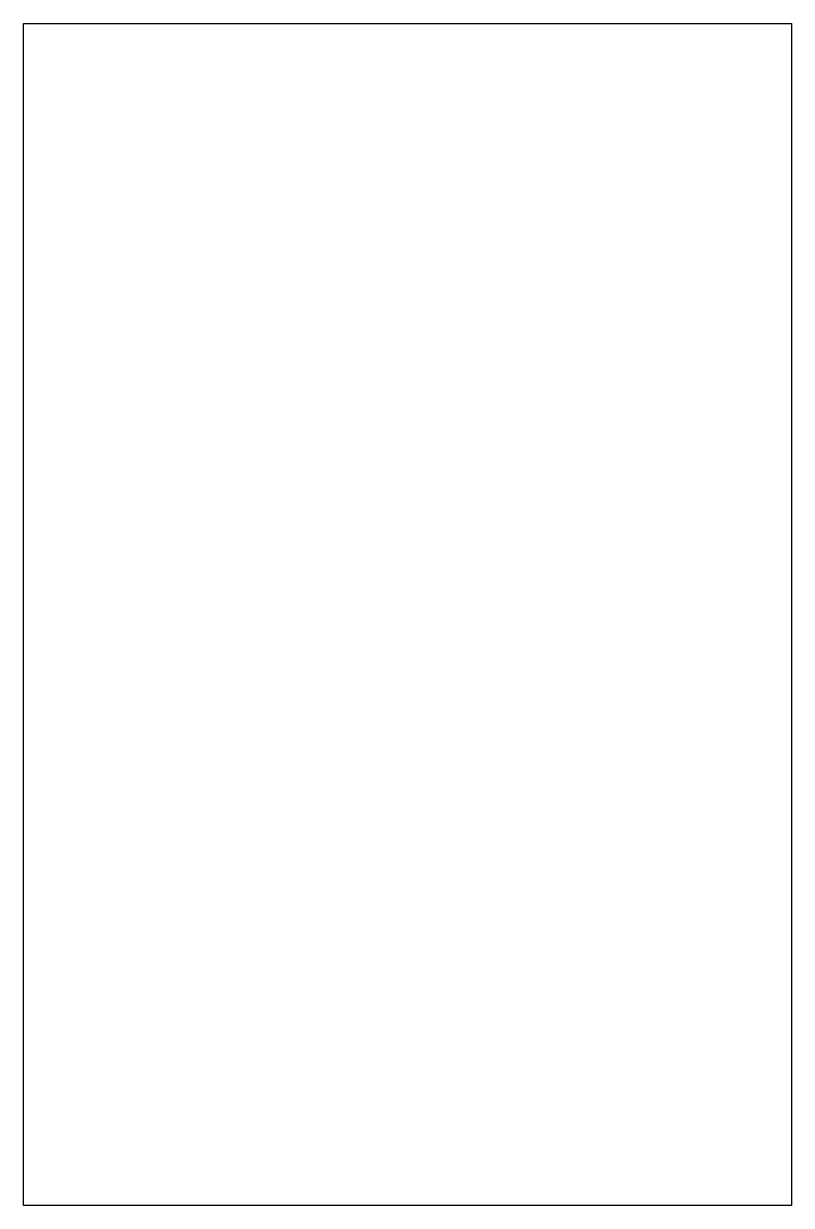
# Model space of a CAD drawing. Header units: millimetres. Extents: x 0 to 195, y 0 to 300.
import ezdxf

# ---------------------------------------------------------------- set-up
doc = ezdxf.new("R2010")
doc.units = ezdxf.units.MM
doc.layers.add('Mesh_cs002', color=7, linetype='CONTINUOUS')

msp = doc.modelspace()

# ---------------------------------------------------------------- linework, layer by layer
at = {"layer": 'Mesh_cs002'}
for p, q in [((0, 299.909, 0.1), (0, 300.074, 0.1)), ((0, 300.074, 0.1), (0.165555, 300.074, 0.1)), ((0.165555, 300.074, 0.1), (0.276667, 300.074, 0.1)), ((0.276667, 300.074, 0.1), (193.11, 300.074, 0.1)), ((193.11, 300.074, 0.1), (193.955, 300.074, 0.1)), ((193.955, 300.074, 0.1), (194.273, 300.074, 0.1)), ((194.273, 300.074, 0.1), (194.723, 300.074, 0.1)), ((194.723, 300.074, 0.1), (194.834, 300.074, 0.1)), ((194.834, 300.074, 0.1), (195, 300.074, 0.1)), ((195, 300.074, 0.1), (195, 299.909, 0.1)), ((0, 299.797, 0.1), (0, 299.909, 0.1)), ((0, 3.05748, 0.1), (0, 299.797, 0.1)), ((195, 299.909, 0.1), (195, 299.797, 0.1)), ((195, 299.797, 0.1), (195, 3.05748, 0.1)), ((0, 0.276667, 0.1), (0, 3.05748, 0.1)), ((195, 3.05748, 0.1), (195, 0.276667, 0.1)), ((0, 0.165555, 0.1), (0, 0.276667, 0.1)), ((0, 0, 0.1), (0, 0.165555, 0.1)), ((0.165555, 0, 0.1), (0, 0, 0.1)), ((0.276667, 0, 0.1), (0.165555, 0, 0.1)), ((193.11, 0, 0.1), (0.276667, 0, 0.1)), ((193.955, 0, 0.1), (193.11, 0, 0.1)), ((194.273, 0, 0.1), (193.955, 0, 0.1)), ((194.723, 0, 0.1), (194.273, 0, 0.1)), ((194.834, 0, 0.1), (194.723, 0, 0.1)), ((195, 0, 0.1), (194.834, 0, 0.1)), ((195, 0.276667, 0.1), (195, 0.165555, 0.1)), ((195, 0.165555, 0.1), (195, 0, 0.1))]:
    msp.add_line(p, q, dxfattribs=at)

doc.saveas('drawing.dxf')
